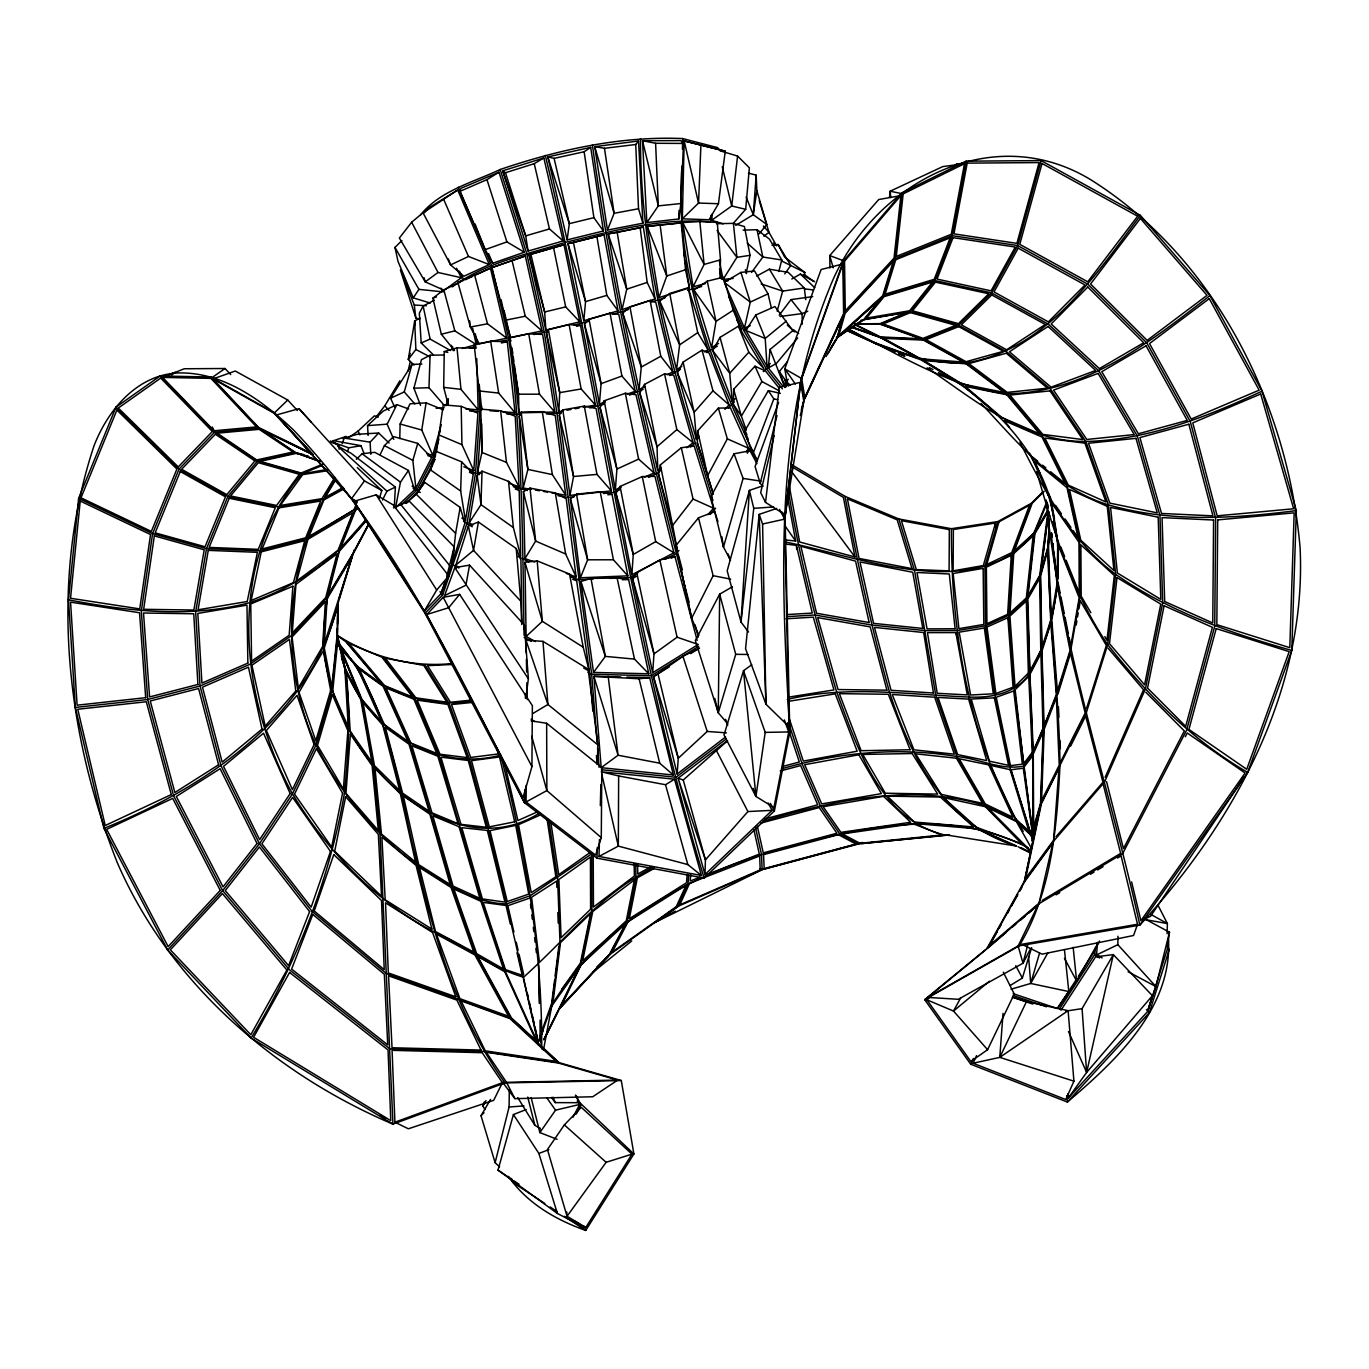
<?xml version="1.0" encoding="UTF-8"?>
<svg xmlns="http://www.w3.org/2000/svg" width="1369" height="1369" viewBox="0 0 1369 1369"><rect width="100%" height="100%" fill="white"/><g stroke="black" fill="none" stroke-linecap="round" stroke-linejoin="round"><path stroke-width="1.5" d="M599.006 856.464L701.424 875.493L674.523 779.201L601.196 771.774L618.651 775.949L618.326 846.11L599.006 856.464L599.451 839.522M791.71 464.69L845.032 496.365L898.834 518.971L951.421 528.708C950.839 632.7 968.824 741.468 1023.173 831.411M531.925 766.589L532.37 705.668L459.642 594.368L443.214 597.312L426.7 614.544L523.095 797.545L531.925 766.589L443.214 597.312M526.278 785.207L526.038 801.977L595.583 855.112L601.282 837.657L601.812 767.615L546.642 723.277L531.121 720.847M1058.1 578.608L1058.408 545.495L1079.183 597.825L1070.815 645.809L1069.172 637.663M499.617 1166.85L495.116 1162.675L509.097 1106.991L509.302 1090.1M727.641 723.688L718.263 712.77L719.666 594.163L732.415 586.771M787.278 699.456C847.223 685.013 908.742 694.631 969.44 697.061C991.669 698.002 1015.73 693.45 1029.231 674.01C1060.564 619.678 1066.434 551.04 1047.234 491.711M1143.919 918.411L1169.485 932.203L1167.158 949.624L1148.112 1010.134L1155.898 986.553L1117.857 944.696L1117.96 936.259M448.433 405.446L443.676 387.376L444.258 351.576L457.006 347.88L476.446 348.034M479.253 384.723L481.666 410.067L481.546 405.891M524.755 789.947L524.567 802.782L597.004 858.175L704.179 878.094L774.409 810.893L789.793 732.09L785.087 517.328L800.916 379.795L843.492 260.949L902.103 192.704L966.12 161.166L1041.09 160.601L1140.394 215.344L1209.939 295.601L1262.03 391.158L1296.323 510.603L1291.788 650.429L1247.741 772.424L1139.847 925.085L1019.203 945.859L924.674 999.661L970.724 1064.226L1067.375 1102.062C1115.461 1061.146 1172.035 1008.679 1168.527 940.041M746.944 434.726L733.39 404.454L733.63 389.275L754.969 366.19L765.511 371.016L779.166 388.146M337.304 632.512L337.39 628.303M337.458 624.11L337.835 603.096M508.464 1176.365C526.671 1203.026 555.831 1219.882 585.727 1230.44L633.898 1153.999L621.286 1080.535L504.973 1082.913L392.954 1124.154L251.092 1038.061L167.685 950.035L222.651 890.654L259.443 843.732L292.436 793.849L315.999 744.958L331.863 690.917L337.458 636.209L338.229 602.754L354.417 549.671M697.369 442.872L713.266 493.918L697.369 442.872L697.642 430.876L718.383 408.099L730.464 407.928L748.535 448.228L746.447 451.838M1167.141 933.726L1167.381 923.579L1157.849 904.943M678.819 218.954L680.872 203.536L683.49 143.437L680.701 140.579L642.506 140.716L646.852 222.599L678.819 218.954L679.024 210.484M682.019 165.974C673.411 269.436 712.941 369.305 757.416 460.651L752.864 454.012L744.411 431.56L768.351 390.644L780.381 393.331M682.429 149.101L682.686 138.56C620.465 135.925 558.809 149.58 500.181 169.499C473.024 182.368 439.894 190.667 420.505 215.001M682.344 218.835L684.175 140.921L725.245 151.172L718.451 203.724L709.039 219.759L682.344 218.835L698.549 203.057L700.911 145.148M597.004 858.175L597.278 847.616M600.324 805.639L600.871 784.471M399.748 438.576L400.142 424.014L410.084 403.769L426.101 402.88L443.351 409.81M719.957 277.856L720.488 259.836L717.253 222.411L699.833 221.556L682.737 222.531L693.039 286.823L705.446 283.605M508.498 481.358L513.375 527.544L520.733 556.327L519.193 490.427L508.498 481.358L482.025 471.158L480.981 504.631L469.208 522.787L472.767 525.097M597.312 764.022L597.894 744.907L588.14 669.201L542.98 641.359L525.987 640.213L526.261 652.945M768.129 802.97L772.099 810.328L704.984 874.534L705.429 859.869L683.234 780.005L678.1 778.242L727.367 740.646M460.651 491.026L461.593 461.832L435.924 451.257L430.482 469.892L419.136 489.794L434.966 459.145L430.482 469.892L460.651 491.026L465.443 520.442L461.883 518.098M444.839 406.063L428.976 387.718L430.088 355.221L444.104 354.999M540.036 1128.364L539.865 1132.591L557.08 1139.299M1049.39 521.486L1048.209 547.651L1051.409 616.837L1057.056 583.588L1051.187 533.961M1049.356 518.372C1045.043 600.751 1059.212 682.737 1060 765.066C1056.868 826.944 1051.957 891.561 1019.203 945.859M562.881 410.94L558.809 411.658L559.733 392.629L548.387 329.672L569.11 324.59L580.49 325.36L595.429 405.07L583.228 407.26M1048.175 544.503L1049.356 520.391M394.323 506.547L395.384 487.09L351.131 453.31L337.407 445.9L386.931 491.163L395.384 487.09M1011.28 555.352L1007.635 614.322L986.946 623.699L986.364 567.177L1011.28 555.352L1012.153 561.547M748.535 632.084L740.988 622.005L749.391 490.41L762.482 485.927M636.773 572.807L632.529 578.454L653.988 653.886L677.09 637.218L698.241 644.457L652.688 672.744L653.988 653.886L636.773 572.807L659.841 560.007L674.883 556.362L697.146 640.367M479.099 384.21L479.886 411.795L475.522 473.161L467.017 523.386L442.649 594.967L425.023 613.295L524.567 802.782C458.204 673.172 395.47 537.469 294.215 430.705C262.78 400.723 223.472 371.718 177.953 372.967C137.054 374.798 107.843 410.067 94.067 445.695C49.062 580.61 65.609 732.021 117.306 862.692C169.26 982.566 274.091 1073.604 392.954 1124.154L380.069 834.234L373.412 765.682L361.519 699.662L339.17 645.706M481.529 473.383L477.576 471.963L481.255 419.889M631.845 574.809L633.265 554.479L620.106 486.457L642.266 476.566L654.947 476.378L673.924 552.802L631.845 574.809L615.999 493.268L620.106 486.457M463.834 466.795L473.777 470.628L477.918 413.164L461.199 406.371L443.231 404.848L436.523 451.838M725.621 736.984L677.142 774.015L678.271 758.255L657.976 673.736L682.943 656.316L699.525 648.136L690.661 653.629M621.167 487.278L615.365 489.794L616.906 469.054L604.225 400.775L625.325 393.245L635.969 394.7L654.108 472.955L644.423 477.165M735.752 225.337L753.275 214.711L756.184 175.146L748.484 173.144M976.559 1055.602L973.085 1063.234L999.781 1057.364L1003.032 1013.351M1059.452 1008.987L1094.806 954.347L1095.251 948.187M1097.51 942.368L1096.552 954.946L1099.427 958.009M687.187 874.312L686.519 882.765L629.312 918.702L637.355 877.82L654.023 868.528M688.727 875.065L688.077 883.227L677.415 906.569L609.975 954.398L559.545 1008.577L545.392 1037.052M690.695 874.688L690.181 881.037L700.055 877.204M605.389 401.887L599.417 404.009L601.077 383.662L589.029 319.285L610.026 313.244L618.788 314.374L635.199 391.294L627.242 394.118M733.476 223.147L745.677 209.303L749.373 167.822L737.6 156.083L720.214 150.847M408.099 370.999L410.272 361.604M782.914 386.229L768.351 367.97L770.045 349.471L793.678 329.946L798.675 333.557M583.776 320.757L585.573 301.608L573.457 242.535L604.071 234.801L618.069 310.831L583.776 320.757L567.964 243.665L604.071 234.801M723.123 223.849L711.658 220.289L712.256 213.923M711.059 215.463L710.443 221.829C661.278 217.603 612.918 230.848 565.568 242.33C527.014 254.377 485.276 262.694 452.129 286.925M167.685 950.035L103.907 828.416L75.329 707.448L68.501 599.827L78.615 498.333L115.954 407.175L160.173 375.979L210.655 377.005L274.159 412.685L313.227 454.816L261.359 429.644L295.293 452.369L320.534 461.49M644.696 386.606L639.066 389.566L641.291 367.046L629.928 306.861L650.087 300.461L655.819 302.463L672.829 371.803L667.216 374.764M1032.209 840.84L1033.321 830.247L1032.825 753.48L1027.161 598.544L1034.382 533.414L1047.319 502.269M1032.243 841.216L1033.338 830.778L1040.337 806.375L1024.594 880.9M540.053 1041.313L540.088 1020.11M889.474 197.358L890.141 191.232L942.728 166.607L962.51 163.955M460.155 507.42L455.62 533.345L452.506 561.974L464.878 523.283L460.155 507.42L424.664 482.299L416.279 494.26L405.943 503.467L409.023 500.951L454.2 546.847L451.873 564.233L446.722 578.18M900.888 195.596L894.025 258.159L845.272 310.797L844.536 261.154L900.888 195.596L878.727 199.532L829.751 255.558L829.99 267.982M902.103 192.704L894.847 258.758L883.33 296.098L864.387 319.388L836.493 337.972M903.181 193.885L896.284 256.448L951.284 234.27L964.495 163.681L903.181 193.885L890.141 191.232L890.74 197.547M447.714 405.019L448.399 398.755M446.397 405.481L447.098 399.149M740.988 622.005L753.771 508.327L749.391 490.41L727.179 570.822L740.988 622.005L740.834 617.727M785.241 514.847L800.625 382.276L779.286 387.359L765.511 502.372L785.241 514.847L803.791 401.237L800.625 382.276M737.6 156.083L731.713 206L711.658 220.289M1049.407 534.218L1047.747 547.686L1040.816 572.687L1048.517 512.999M1049.458 535.193L1047.952 547.771L1040.218 575.664L1027.161 598.544L1008.885 615.314L985.56 625.838L957.273 630.561L925.324 630.63L871.813 625.068L814.846 614.989L787.534 616.615M435.205 457.178L435.924 451.257M553.127 1001.389L560.486 942.591L590.604 913.517L580.388 963.091L561.803 989.205M681.813 366.327L676.56 369.647L679.64 344.8L669.749 293.496L688.162 287.747L708.047 349.711L704.556 351.919M554.582 980.221L551.639 1003.477L541.576 1031.678M555.112 975.994L558.86 946.407M543.407 1050.348L551.929 1004.932L559.955 941.29L557.559 878.111L548.764 820.014M994.938 527.287L995.485 523.044L953.372 529.478L953.115 570.873L983.336 565.534L995.485 523.044M1048.329 512.964L1040.218 575.664L1043.572 729.232L1040.816 803.757L1024.354 881.294L986.861 948.58L924.674 999.661M567.142 239.883L569.299 223.643L554.086 158.376L547.805 156.905L567.142 239.883L603.421 230.985L590.689 147.373L547.805 156.905L569.299 223.643L593.906 217.671L603.421 230.985M525.901 697.591L528.383 678.784L524.327 625.017L469.55 565.14L454.816 567.639L444.549 595.618L465.905 585.213L469.55 565.14M784.334 719.906L788.732 731.953L773.896 807.59L755.945 796.433L765.203 732.381L743.504 670.707L751.718 664.786M759.111 233.877L766.811 224.465L753.275 214.711L756.835 190.685L756.184 175.146M523.677 629.09L524.327 625.017M426.888 453.772L432.758 455.244L421.755 430.02L426.101 402.88M465.443 520.442L473.332 473.828L461.593 461.832M469.208 522.787L477.199 475.488L482.025 471.158M718.554 343.362L711.589 347.606L716.004 321.339L707.225 281.193L723.277 277.222L733.219 310.215L741.194 329.587L736.95 319.935M1076.154 625.051L1076.838 620.996M1077.54 616.957L1078.224 612.901M1078.926 608.846L1080.312 600.751L1106.34 645.466L1086.627 708.149M521.897 622.621L520.922 560.109L516.216 548.541L478.414 522.017L473.537 550.389L455.894 565.021L458.837 568.049M966.12 161.166L952.157 235.656L934.89 280.542L910.009 311.653L880.507 323.991L855.043 324.299M569.932 495.424L573.543 476.498L562.745 409.947L584.289 406.097L596.063 408.492L611.378 490.872L569.932 495.424L559.322 415.149L562.745 409.947M408.458 470.44L400.467 482.162L395.538 507.813L414.533 489.828L408.458 470.44L374.712 452.3L362.083 453.772L356.316 459.299M676.816 547.874L658.54 474.136L660.337 464.93L681.3 447.731L694.186 446.037L713.523 508.207L707.944 514.624M446.842 576.144L454.2 546.847M804.065 276.401L804.886 272.499L784.574 256.978L778.105 244.521L772.03 245.273M746.191 273.184L750.058 255.336L744.411 226.552L733.408 223.369L716.415 223.677M477.576 471.963L481.939 452.454L481.751 423.86M750.212 325.617L744.462 328.098L750.28 302.087L740.937 272.397L754.559 270.976L768.026 293.839L771.312 307.734M1087.089 1070.353L1113.339 954.621L1095.594 956.828L1061.009 1010.236M622.056 309.599L626.745 289.184L617.179 232.371L643.327 227.066L655.084 298.904L622.056 309.599L608.11 233.894L643.327 227.066M774.118 435.633L760.668 492.635L765.511 502.372M800.317 415.543L804.202 399.782L844.279 313.33L894.847 258.758L952.157 235.656L1017.715 245.564L1087.961 284.29L1146.863 343.003L1190.328 421.652L1215.638 518.064L1214.748 626.112L1186.581 730.242L1122.683 853.554L1039.995 903.129L986.861 948.58M801.31 409.981L803.312 401.784M763.081 486.252L760.223 483.36L777.01 415.526M531.309 489.383L523.198 488.014L527.886 469.396L521.178 412.069L542.261 411.658L555.249 415.509L565.773 495.219L551.587 492.806M1169.485 932.203L1155.898 986.553L1128.09 971.733M1027.657 945.209L1023.002 963.228L958.334 999.302L927.84 997.402L985.577 949.966M778.807 271.473L781.802 259.973L769.429 239.079L757.006 229.701L743.093 230.146M420.54 405.412L413.9 388.197L421.412 359.739L430.088 355.221M777.147 311.157L782.674 291.101L769.361 269.197L756.681 276.059M1041.09 160.601L1017.715 245.564L991.567 292.88L958.625 325.257L923.202 339.375L880.78 337.493L851.586 327.054M575.22 1221.388L584.015 1227.189L557.388 1213.482L498.025 1170.119L513.409 1114.554L526.107 1109.557M400.689 505.418L416.809 490.153L433.836 457.195L438.867 439.192M394.683 407.192L390.593 398.208L404.266 391.928L411.983 364.411L421.909 364.051M432.758 455.244L441.28 424.801M827.766 353.818L837.434 337.664L844.279 313.33L843.492 260.949M756.92 463.646L750.058 450.777L734.058 453.772L743.093 478.414L723.482 547.087L730.498 560.212M1043.195 491.557L1031.49 503.227L997.744 521.589L984.893 566.372L985.56 625.838L994.989 695.726L1010.048 767.769L1032.808 839.864M412.086 486.217L415.868 488.134L412.856 460.395L417.733 443.385L393.536 436.591L384.415 445.609L380.171 454.576M1011.041 989.222L1030.703 983.455L1039.55 953.149M718.263 712.77L735.718 654.331L719.666 594.163L695.332 640.572L718.263 712.77L714.823 698.447M338.964 599.16L352.757 553.915M1010.459 985.355L1022.352 978.048L1031.644 947.605M347.521 451.702L348.719 447.817L360.971 445.678L364 453.464M379.401 498.35L381.814 490.496L357.292 467.599M1057.895 694.22L1070.472 653.441L1085.189 713.061L1060.889 761.301M410.221 353.407L408.304 359.482L414.037 365.095M1068.265 1098.126L1086.627 1072.423L1082.075 1008.628L1113.339 954.621L1152.407 995.708L1147.325 1011.845L1068.265 1098.126L1067.854 1093.917M1066.742 1095.679L1067.375 1102.062L1149.361 1012.649L1169.194 949.812L1167.346 945.979M455.894 565.021L468.369 525.953L478.414 522.017M338.229 602.754C311.602 716.329 205.863 787.278 103.907 828.416M444.857 582.133L441.554 592.11L445.233 582.15M549.79 1012.016L551.775 1005.958L579.515 966.822L576.212 969.235M549.927 1011.006L551.929 1004.932C597.928 928.678 678.494 881.123 761.523 854.598C846.196 830.23 941.684 804.442 1025.227 846.316M484.968 1109.506L482.898 1106.015L484.25 1102.079M459.881 191.386L460.942 188.323L499.018 172.169L524.31 252.238L492.652 263.242L485.174 249.62L459.881 191.386L486.953 179.63L499.018 172.169M1137.519 924.263L1133.583 935.489L1042.031 954.159L1021.804 944.268L1137.519 924.263L1121.108 855.865L1117.498 858.038M541.594 1034.759L542.963 1030.908M551.929 1004.932L540.498 1037.12L540.926 1043.178M842.825 263.995L843.595 313.655L804.767 397.489L801.721 378.563L842.825 263.995L821.126 269.522L784.779 368.86L787.141 382.362L790.341 385.117M658.968 297.655L666.771 276.008L660.115 224.927L647.297 226.398L658.968 297.655L689.411 287.815L685.065 260.555M778.619 402.366L755.072 466.521L760.223 483.36M1031.49 503.227L1012.803 553.076L1008.885 615.314L1014.275 688.71L1032.825 834.936M342.13 443.693L344.252 438.063L357.172 434.298L378.665 433.015L389.07 442.991M768.351 390.644L773.81 398.909L752.864 454.012L752.471 450.315M607.46 230.078L614.116 213.307L604.482 148.297L594.745 146.654L607.46 230.078L642.917 223.198L638.536 140.99L594.745 146.654L614.116 213.307L638.519 208.755L635.729 144.515L638.536 140.99M580.388 577.786L587.643 559.801L576.52 494.123L600.221 491.762L612.029 494.329L627.858 575.87L580.388 577.786L570.411 498.949L576.52 494.123M440.27 431.201L438.764 434.88L461.935 444.651L473.777 470.628M357.001 502.32L353.904 509.901L308.966 536.443L323.905 499.942L344.047 488.887M356.385 506.513L354.811 510.363C335.662 553.538 322.862 599.708 323.666 647.229C327.944 690.866 345.758 731.816 373.412 765.682C412.89 813.34 480.707 850.269 539.574 813.032M1046.601 502.406L1033.817 533.14L1014.343 550.868L1032.175 503.279L1044.171 491.317M448.741 575.921L441.023 593.667L424.304 611.07L354.041 501.311L376.167 494.825L393.074 504.853L448.741 575.921L436.694 590.039L424.304 611.07M1105.142 777.284L1143.526 689.754L1108.051 648.102M523.198 488.014L519.262 416.416L521.178 412.069M1012.444 997.094L1026.459 1001.646L1068.111 1010.664L1073.929 1081.168L1065.749 1099.547L973.085 1063.234M558.809 411.658L546.573 333.625L548.387 329.672M970.724 1064.226L973.376 1058.391M804.904 398.105L843.15 315.794L836.887 338.348L825.969 356.59M930.167 997.077L926.864 999.781L970.826 1061.471L987.597 1049.698L1014.258 993.997L1003.306 972.195M1073.929 1081.168L999.781 1057.364L1026.459 1001.646M579.515 966.822L543.818 1039.738M927.84 997.402L1018.125 945.979L1037.993 905.149L1028.478 913.294M502.389 1082.708L493.713 1100.317L408.373 1128.792L394.905 1122.204L392.082 1050.331L482.213 1052.71L502.389 1082.708L394.905 1122.204M693.039 286.823L704.094 264.439L699.833 221.556M382.516 500.01L386.931 491.163M543.835 1039.533L558.073 1010.887M393.742 439.363L387.153 424.185L396.89 404.625L408.647 408.972M1070.644 746.071L1084.71 717.904M717.955 521.709L714.755 511.612L698.481 517.807L713.146 575.682L691.653 618.24L698.823 635.438M1099.495 941.033L1093.335 953.149L1078.31 976.439M573.081 1117.155L579.635 1104.441L577.205 1100.95M576.246 1114.109L580.935 1104.988L576.195 1095.782M415.868 488.134L431.56 457.742L417.733 443.385M1185.297 736.762L1187.248 732.997L1245.123 773.006L1140.907 920.721L1131.633 881.978M1030.532 948.803L1023.002 963.228L1018.125 945.979M699.319 436.471L696.479 439.483L677.433 372.95L683.097 362.118L702.023 350.139L709.176 352.997L729.095 404.865L724.851 409.382M609.975 954.398L627.224 921.491L635.986 877.118L635.712 864.301M1243.138 776.788L1238.175 786.234L1150.559 916.289L1142.841 919.831M354.862 550.287L368.483 524.532M368.894 524.224L353.27 553.641L326.661 598.236L290.793 636.157L249.928 664.29L200.045 686.006L147.715 699.508L75.329 707.448M367.799 525.593L353.168 553.093L328.081 595.053L339.272 551.382L365.523 521.623M718.383 408.099L727.35 438.867L707.67 475.642L697.642 430.876M434.401 300.17L423.141 306.057L419.325 313.176L421.19 342.952L433.237 354.708M721.839 536.716L723.482 547.087L710.939 496.536L734.058 453.772M960.679 997.915L953.509 1011.058L987.597 1049.698M661.005 468.095L657.787 470.645L639.802 392.954L644.542 384.381L664.53 373.84L673.77 375.209L693.09 442.666L686.673 447.749M1017.715 894.231L988.983 945.893L1039.037 903.146L1052.898 842.893L1024.885 881.328L1019.751 890.552M991.036 942.865L997.197 931.793M999.233 928.114L1001.287 924.417M1007.447 913.363L1009.501 909.666M1011.554 905.97L1017.697 894.915M1019.751 891.219L1021.804 887.54M251.092 1038.061C296.577 963.074 329.553 879.788 344.44 793.216C349.557 741.04 352.723 687.067 337.458 636.209M735.187 398.653L732.312 401.665L712.684 350.584L720.043 337.373L738.421 326.181L763.919 368.655L748.809 352.227L738.421 326.181M1064.5 950.189L1068.813 991.55L1030.703 983.455L1047.935 952.721M1098.058 943.053L1076.599 980.906L1058.648 1006.882L1067.906 992.559M482.898 1106.015L486.012 1100.573M747.337 453.225L750.52 447.731M495.116 1162.675L481.015 1115.701L490.547 1099.427M788.544 386.075L786.028 382.909L788.15 379.299M1035.649 530.881L1047.713 510.346M1047.833 510.534C997.813 613.74 868.254 558.62 785.447 542.004M390.593 398.208L411.983 364.411M754.969 366.19L761.883 381.523L741.382 416.108L746.276 430.157M830.418 348.393L835.774 339.478M376.355 416.706L384.792 405.789L399.868 380.787M334.738 477.541L321.972 498.624L280.234 505.469L302.703 474.632L327.602 470.714M334.857 479.869C285.488 558.158 277.359 660.491 315.999 744.958C339.854 792.48 374.353 833.978 417.545 865.122C444.891 882.423 472.921 903.164 506.598 903.916L530.368 895.668L591.665 853.862L591.87 910.505L580.884 964.152L559.545 1008.577L608.093 956.383L605.064 959.241M335.645 480.006L325.069 497.46L343.345 487.415M534.783 562.111L524.943 558.586L535.638 541.097L530.025 488.1L555.318 492.96L566.218 498.795L576.109 576.965L566.27 573.423M733.185 278.403L723.054 279.447L736.916 257.321L733.408 223.369M615.365 489.794L600.05 407.414L604.225 400.775M631.965 1154.153L585.812 1227.463L567.04 1216.271L547.446 1149.515L564.353 1124.89L581.312 1107.333L631.965 1154.153L606.125 1162.298L567.04 1216.271L566.766 1212.027M770.285 363.555L767.034 366.139L745.883 330.477L755.739 315.024L774.94 306.553L793.558 331.555M1070.216 988.966L1076 980.016M430.311 303.045L413.267 297.877L418.931 289.355L443.043 291.871L441.006 288.157M646.852 222.599L658.318 205.88L655.597 143.283L642.506 140.716L658.318 205.88L680.872 203.536M1068.813 991.55L1057.142 1008.474L1013.146 993.654M579.635 1104.441L555.54 1110.173L539.865 1132.591L531.138 1097.596M424.664 482.299L416.279 494.26L455.62 533.345M784.779 273.903L790.786 265.415L778.105 244.521M351.662 498.521L364.462 480.913L299.007 408.681L276.35 414.978L351.662 498.521L357.087 501.653M1024.354 881.294L1054.387 840.258L1104.578 781.973L1145.425 688.898L1162.709 602.89L1159.954 515.463L1137.348 436.129L1098.948 370.982L1048.363 324.196L991.567 292.88L934.89 280.542L883.33 296.098L837.434 337.664M751.564 272.431L762.858 257.047L757.006 229.701M593.513 672.436L605.338 656.384L590.98 578.403L580.884 581.466L593.513 672.436L648.786 673.788L628.593 579.498L617.111 578.043L590.98 578.403M424.39 212.743L426.837 209.508L411.658 222.24L399.372 238.018L425.211 281.877L444.258 290.314L461.336 277.736L456.544 268.256M779.201 315.229L790.991 299.606L812.707 296.611M415.303 324.983L414.67 320.928L415.868 349.489L408.304 359.482L414.67 320.928L420.078 318.087M1140.394 215.344C1094.995 275.751 1046.601 349.814 965.949 362.939C923.305 364.599 883.809 348 845.991 330.1M681.3 447.731L693.056 499.035L672.624 525.422L676.936 547.874M785.087 386.811L779.337 371.547L787.38 361.673M675.875 545.649L691.653 618.24L675.875 545.649L698.481 517.807M459.642 594.368L448.673 607.716L426.7 614.544M797.682 337.938L776.377 363.469L768.351 367.97M1152.407 995.708L1086.627 1072.423L1068.487 1031.507M1055.995 836.699L1102.952 782.264L1085.651 716.038M678.938 550.441L676.218 553.572L665.197 559.322M710.186 514.504L715.611 508.258M702.023 350.139L712.975 390.815L694.117 412.291L696.479 439.483M772.099 810.328L747.919 811.56L705.429 859.869L678.1 778.242L704.984 874.534M365.78 519.741L340.573 548.233L355.307 510.723L358.438 507.865M366.293 519.809C336.569 558.638 295.447 587.643 248.987 602.856C189.504 618.24 127.984 611.327 68.501 599.827M321.424 465.802L301.83 473.811C226.056 563.292 239.335 696.513 292.436 793.849C327.225 851.056 374.541 900.768 434.247 932.032C464.724 945.688 491.3 967.832 523.557 977.226C565.927 939.305 602.12 892.674 654.314 866.902M599.417 404.009L584.477 324.282L589.029 319.285M748.809 352.227L729.711 373.241L732.312 401.665M370.794 454.32L370.092 442.17L378.665 433.015M728.462 407.962L734.246 401.887M763.32 371.615L769.481 366.002M481.015 1115.701L484.027 1112.689M413.267 297.877L398.054 261.462L394.957 247.413L401.887 240.568M287.73 400.022L235.28 371.016L213.034 378.922L274.057 413.216L287.73 400.022L297.467 410.529M405.908 503.107L417.648 492.019M596.918 966.89L610.608 954.056M348.308 437.926L358.13 431.03L374.439 415.817L378.203 417.083M526.107 636.482L542.364 621.338L537.178 560.879L524.96 562.3L526.107 636.482L535.399 641.565M368.124 435.496L367.559 425.622L383.269 411.042L396.89 404.625M726.374 732.843L707.225 731.457L678.271 758.255L653.475 676.645L657.976 673.736M357.908 507.557L306.964 538.633L259.768 550.766L206.497 548.678L152.592 533.636L78.615 498.333M683.234 780.005L727.572 740.715M838.153 336.962L881.345 297.946L863.907 319.439L836.425 337.749M639.066 389.566L622.758 313.107L629.928 306.861M423.055 212.845L429.096 207.643L457.725 189.966L489.298 264.576L463.851 276.247L450.589 264.919L423.055 212.845L457.725 189.966M664.53 373.84L676.885 429.609L657.034 446.688L657.787 470.645M987.22 948.614L1006.266 932.306M1012.615 926.881L1015.781 924.161M1020.538 920.088L1025.295 916.015M989.359 981.231L953.509 1011.058L926.864 999.781M786.319 321.099L765.203 338.468L767.034 366.139M592.794 972.418L631.742 940.931M661.295 469.978L656.418 473.828L648.666 477.182M690.489 446.876L695.349 443.026C665.214 344.184 640.196 242.707 640.487 138.714M454.508 350.584L441.331 334.224L432.878 298.202L443.796 289.783L460.532 282.1M726.203 738.969L676.012 777.267L601.367 769.703M676.56 369.647L659.704 301.112L669.749 293.496M1209.939 295.601C1150.679 341.565 1085.685 393.04 1006.951 393.707C949.436 387.085 899.792 354.759 848.951 329.364M171.792 374.901L175.215 372.351L162.535 377.365L214.094 430.756L256.551 426.906L210.929 378.374L162.569 377.416L184.285 368.757L225.012 368.501L230.728 374.576M763.885 236.17L769.002 232.354L759.265 200.73M649.693 677.655L639.083 678.767L593.889 676.337L601.196 767.684L618.086 755.226L659.721 763.2L673.394 775.025L649.693 677.655L626.951 677.125M461.336 277.736L438.012 272.482L425.211 281.877L424.082 277.753M589.765 852.682L558.74 874.723L550.68 821.212M210.929 378.374L225.012 368.501M664.17 915.827L677.415 906.569L762.139 869.674L858.791 843.92L945.329 835.158C879.565 819.843 857.353 747.234 836.562 691.619C816.848 625.342 799.513 558.295 788.202 490.034M656.675 921.44L663.435 916.7M666.823 914.321L678.665 906.038M658.421 919.934L675.328 908.143M342.763 438.645L345.998 436.437L333.129 440.852M999.781 1057.364L1068.111 1010.664M554.086 158.376L584.135 151.771L590.689 147.373M688.162 287.747L697.728 332.667L679.64 344.8L659.704 301.112M514.898 1098.657L506.513 1082.331L486.32 1052.282L558.312 1063.029L617.641 1080.09L592.743 1096.757L514.898 1098.657L502.663 1082.314M711.589 347.606L693.912 290.074L707.225 281.193M837.28 336.706L860.228 321.458M733.219 310.215L716.004 321.339L693.912 290.074M680.444 369.236L669.509 375.534M706.849 352.569L717.356 346.1M698.738 646.305L651.319 675.721L591.665 674.284L588.02 672.282M669.407 666.789L653.475 676.645L677.142 774.015M618.651 775.949L665.522 784.728L674.523 779.201M1042.237 900.374L1120.629 853.383L1103.397 785.07M1056.132 894.83L1059.726 892.674M1090.426 874.261L1094.036 872.104M1097.647 869.931L1103.055 866.697M740.937 272.397L724.218 282.373L750.28 302.087L768.026 293.839M532.695 713.591L547.925 704.487L542.98 641.359M528.075 251.057L525.696 235.862L502.731 170.817L505.469 172.734L534.235 163.664L543.835 157.965L563.172 240.944L528.075 251.057L502.731 170.817L543.835 157.965M673.924 552.802L655.7 541.628L633.265 554.479L615.999 493.268M791.778 279.002L800.403 274.074L814.572 281.586M650.583 866.919L637.783 874.038L637.56 863.805M650.087 300.461L660.765 356.265L641.291 367.046L622.758 313.107M675.225 911.138L654.245 922.774L762.139 869.674L761.523 854.598L755.517 827.646M343.619 488.083L323.033 499.394L277.77 506.821L227.853 496.519L178.997 469.139L115.954 407.175M526.038 801.977L546.864 790.58L546.642 723.277M524.943 558.586L523.369 491.642L530.025 488.1M643.173 389.344L629.586 395.128M637.646 573.714L630.305 577.564L609.599 578.403M636.209 576.52L632.529 578.454L652.688 672.744M671.204 558.278L674.883 556.362M393.485 507.933L409.023 500.951M457.862 282.39L490.444 268.204L506.787 338.229L479.27 343.824L470.371 327.054L457.862 282.39L463.338 280.474M1117.857 944.696L1096.552 954.946L1102.131 957.906M489.298 264.576L468.472 256.465L450.589 264.919L448.365 258.981M465.169 279.824L472.391 276.504M476.001 274.844L490.444 268.204M654.108 472.955L638.621 459.111L616.906 469.054L600.05 407.414M540.55 814.863L518.509 824.703L531.24 892.622L555.848 876.742L547.001 818.628M1007.875 617.676L986.998 627.019L995.896 693.518L1013.06 687.238L1007.875 617.676L1009.62 623.734M537.315 811.903L517.91 820.544L504.408 762.567M421.19 342.952L430.106 339.084L450.504 350.532M619.575 489.828L613.757 492.361L603.387 493.507M728.582 296.354L743.538 330.22L747.303 328.611M1262.03 391.158C1206.38 417.117 1148.043 439.997 1085.839 441.468C1023.002 441.93 976.508 400.98 927.138 367.85M807.744 311.225L802.063 313.604L780.022 316.513M322.759 464.159L301.094 473.007L260.093 461.353L295.978 453.43L308.213 456.082M862.641 842.414L763.919 869.11L759.675 868.87M705.993 874.894L759.316 854.119L753.84 829.528M513.409 1114.554L538.89 1153.451L548.815 1149.652M491.539 267.759L525.302 255.969L542.021 330.939L510.38 337.476L491.539 267.759L525.302 255.969M635.199 391.294L621.902 376.047L601.077 383.662L584.477 324.282M524.31 252.238L506.906 241.885L485.174 249.62L475.009 223.917M603.729 404.3L589.628 407.894M432.878 298.202L436.523 296.919M529.735 898.081L507.831 905.696L513.905 932.032M776.702 508.412L759.179 514.385L745.557 648.735L765.938 704.214L788.972 726.682L784.659 519.125L779.509 509.371M685.51 269.71L666.771 276.008L647.297 226.398L681.197 222.873L685.51 269.71L689.411 287.815M640.213 228.127L647.161 282.425L626.745 289.184L608.11 233.894L617.179 232.371M628.2 309.582L612.354 314.425M651.541 302.019L665.437 297.535M687.58 290.399L701.715 286.497M545.889 330.083L544.64 311.978L529.084 254.788L563.994 244.726L579.806 321.818L545.889 330.083L529.084 254.788L563.994 244.726M563.172 240.944L549.465 228.948L525.696 235.862L505.469 172.734M618.069 310.831L606.809 295.396L585.573 301.608L567.964 243.665L573.457 242.535M588.191 321.407L574.193 325.103M720.488 259.836L704.094 264.439L682.737 222.531M469.824 348.291L475.95 346.597M462.397 348.41L476.224 344.594L472.664 328.252M783.119 766.332L799.325 762.003L789.537 732.449M781.682 768.796C838.461 752.334 898.355 746.841 956.88 756.509C979.092 758.614 1000.79 770.61 1023.259 766.144L1032.825 753.48L1056.954 694.562L1070.832 649.984L1079.97 597.072L1079.662 541.354L1067.444 486.525L1042.254 435.855L1006.951 393.707L965.949 362.939L923.202 339.375L880.507 323.991M780.279 771.004L800.677 765.562L817.738 804.818L764.347 819.056M762.824 821.297C834.542 800.403 911.788 782.657 985.286 805.639C1002.279 814.315 1024.234 820.596 1032.825 839.334M760.89 823.094L819.192 807.556L836.921 833.225L763.269 852.853L757.314 826.209M441.331 334.224L454.833 330.87L476.224 344.594M576.503 326.318L580.49 325.36M548.302 331.401L533.91 334.532M579.806 321.818L565.688 306.913L544.64 311.978L530.898 254.446M765.613 699.987L765.938 704.214L762.601 524.019L784.659 519.125M515.035 412.719L507.3 341.72L490.667 341.24L474.204 344.766L479.167 390.935L498.658 393.074L515.035 412.719L502.509 411.727M518.919 412.856L518.56 394.186L509.542 337.921L528.725 333.831L542.654 334.464L554.787 412.052L518.919 412.856L511.732 347.401M860.879 320.26L907.373 312.252L880.25 323.614L855.112 323.957M501.413 342.952L507.3 341.72M500.678 341.394L508.926 339.717L491.608 265.74L458.393 187.245M542.021 330.939L525.268 316.239L505.606 320.158L501.088 299.674M506.787 338.229L487.484 323.786L470.371 327.054L469.687 320.894M566.937 410.204L571.01 409.468M575.083 408.732L579.155 407.996M561.136 413.044L546.556 414.02M864.387 319.388L910.009 311.653L958.625 325.257L1006.489 351.662L1050.571 389.138L1085.839 441.468L1108.462 504.87L1115.684 574.364L1107.692 644.611L1086.353 712.582L1040.816 803.757L1033.321 830.247L1033.441 833.892M595.429 405.07L581.158 388.967L559.733 392.629L546.573 333.625M788.766 697.112L833.943 689.925L813.306 617.162L786.011 618.788M787.911 701.407L835.261 693.861L857.165 751.205L803.329 761.078L789.006 717.801M327.174 469.464L301.83 473.811L257.355 461.199L214.539 432.262L160.173 375.979M951.421 528.708L997.744 521.589M1065.921 1011.092L1082.075 1008.628M750.058 255.336L736.916 257.321L717.116 230.471M805.742 299.674L804.305 287.969L782.674 291.101L761.164 283.913M500.78 755.072C431.834 773.776 360.304 724.081 341.6 657.719M604.482 148.297L635.729 144.515M574.347 496.707L568.135 497.392L557.936 495.681M607.853 494.791L612.029 494.329M471.638 700.089L450.435 702.246L427.539 665.659L452.112 664.478M472.065 701.014C422.337 709.707 369.733 687.341 339.854 646.955M472.562 702.4L451.462 704.573L470.662 757.468L498.538 753.908L496.759 747.833M861.409 843.561L949.556 834.987M724.047 281.09L728.257 280.662M660.115 224.927L681.197 222.873M965.367 163.305L956.229 164.177L962.647 164.263M1296.323 510.603C1233.828 518.68 1169.759 522.513 1108.462 504.87C1054.335 488.408 1018.331 443.077 981.094 403.479M611.378 490.872L596.97 474.393L573.543 476.498L559.322 415.149M367.559 425.622L387.153 424.185M509.097 1106.991L523.985 1105.912M436.095 408.27L444.138 407.722M753.771 508.327L773.588 506.958M787.038 614.561L812.262 613.072L796.382 545.324L785.909 544.143M337.749 635.558C370.931 657.103 412.155 667.593 451.633 663.571M622.382 579.754L628.593 579.498M593.034 579.07L578.539 579.652L570.599 576.811M413.9 388.197L428.976 387.718M521.349 414.619L506.787 413.9M506.513 1082.331L617.641 1080.09M765.203 732.381L788.732 731.953M955.853 632.598L927.446 632.632L937.2 693.279L967.301 694.904L955.853 632.598L957.085 636.534M627.858 575.87L613.415 559.784L587.643 559.801L570.411 498.949M554.787 412.052L539.489 394.204L518.56 394.186L514.504 365.574M551.45 1097.442L555.232 1102.627L579.327 1102.695L575.425 1095.114M655.597 143.283L683.49 143.437M735.718 654.331L747.85 654.468M620.756 676.971L593.889 676.337L618.086 755.226L608.144 676.286M718.451 203.724L698.549 203.057L684.175 140.921L725.245 151.172M419.65 319.422L415.851 317.967L400.381 269.984L414.294 305.03L426.255 305.749M489.999 410.734L498.35 411.402M469.687 410.974L479.886 411.795M519.073 486.851L515.223 416.21L500.643 410.768L480.776 409.143L481.939 452.454L506.479 462.38L519.073 486.851L509.182 483.291M465.648 408.818L478.157 409.844L476.754 358.695M916.648 823.727L976.593 828.775L1013.334 845.152M648.786 673.788L634.48 659.105L605.338 656.384L580.884 581.466M601.196 767.684L673.394 775.025M785.087 539.882L795.663 541.063L787.654 497.7M443.676 387.376L460.959 389.326L478.157 409.844M804.972 288.927L813.391 289.937M874.671 323.649L880.797 324.436L920.464 338.708L880.695 336.945L855.197 324.453M621.286 1080.535L559.151 1062.669L483.822 1051.46L390.011 1048.996L289.235 969.594L222.651 890.654L173.606 795.765L147.715 699.508L141.332 611.019L152.592 533.636L178.997 469.139L214.539 432.262L258.792 428.24L313.227 454.816M945.774 834.885L1016.534 846.042C945.585 825.182 910.83 757.81 889.559 692.269C871.334 627.789 857.251 562.248 845.032 496.365M781.802 259.973L762.858 257.047L747.217 243.066M743.093 478.414L760.822 481.135M344.252 438.063L370.092 442.17M769.361 269.197L788.15 272.311L804.305 287.969M527.356 490.53L513.289 486.662M535.365 490.068L539.42 490.752M543.476 491.437L547.532 492.121M1144.741 919.489L1167.381 923.579L1151.072 914.56M333.112 440.596L360.971 445.678M713.146 575.682L730.652 579.121M773.81 398.909L777.712 399.714M565.773 495.219L552.374 474.632L527.886 469.396L519.262 416.416M303.456 454.525L295.533 452.797L258.792 428.24L210.655 377.005M745.677 209.303L731.713 206L722.267 166.778M444.258 351.576L447.766 352.432M427.761 455.655L433.836 457.195M682.686 138.56L717.613 147.63L720.231 150.624M701.424 875.493L687.82 864.575L618.326 846.11L601.676 773.827M792.275 467.017L843.39 497.392L854.975 557.012L799.65 542.004L789.228 485.636M400.142 424.014L421.755 430.02M1291.788 650.429C1229.961 633.111 1168.784 611.293 1115.684 574.364C1070.917 540.943 1044.513 490.975 1019.888 442.17M1013.282 995.588L1046.566 1006.797M1012.53 997.214L1032.774 1004.042M332.667 442.255L348.719 447.817M515.189 489.007L519.193 490.427M850.851 327.071L881.054 337.869L918.086 358.284L871.163 341.377M479.492 474.581L469.567 470.885M528.845 561.855L517.653 556.327M572.704 579.327L576.674 580.747L589.235 671.084L583.673 668.021M850.2 326.233L878.265 336.295M300.205 454.114L320.175 461.285M318.891 461.216L295.533 452.797L257.355 461.199L227.853 496.519L206.497 548.678L195.664 611.806L200.045 686.006L221.008 765.75L259.443 843.732L311.927 911.224L386.383 973.599L511.048 1018.245L537.692 1042.784L505.229 971.117L481.7 900.46L438.884 755.38L414.893 698.549L382.755 656.898M331.281 442.255L338.93 445.062L339.118 449.323M844.536 261.154L829.751 255.558L833.208 267.828M469.499 472.356L473.332 473.828M537.178 560.879L569.555 574.056L576.674 580.747M745.883 330.477L765.203 338.468L755.739 315.024M895.189 351.97L874.363 343.02L921.097 359.91L959.532 383.269M898.971 353.596L904.652 356.026M871.403 341.754L889.046 349.335M898.851 353.544L904.738 356.077M576.109 576.965L565.671 554L535.638 541.097L523.369 491.642M889.131 349.146L847.531 330.631M727.35 438.867L748.535 448.228M979.4 829.511L1016.192 845.837M693.056 499.035L713.523 508.207M330.357 440.955L338.93 445.062M1015.73 821.212L987.597 807.693L1030.241 850.474M781.545 260.949L804.886 272.499M1021.017 847.736L1028.461 851.364M1020.264 847.856L1029.574 852.391L1018.091 846.761M854.684 324.71C933.521 363.384 1022.592 409.365 1050.399 499.394M311.105 453.122L258.621 427.487L213.034 378.922M413.062 488.254L420.266 492.446M929.26 367.594L933.042 369.544M942.505 374.456L962.253 384.706M938.449 372.573L962.732 385.219L999.096 416.227L989.599 408.167M384.415 445.609L412.856 460.395M786.028 382.909L788.304 384.09M415.868 349.489L429.78 356.796M858.791 843.92L839.676 833.772L820.442 805.93L801.96 763.389L789.194 724.8M761.883 381.523L779.372 390.918M524.105 637.304L531.412 641.308M848.797 329.399L868.819 340.436M364.462 480.913L381.814 490.496M801.721 378.563L784.779 368.86L795.355 384.022M517.773 1097.664L534.885 1125.352L540.276 1128.45M898.834 518.971L914.578 570.685L935.763 695.23L956.88 756.509L985.286 805.639L1024.662 845.854L1028.324 847.976M274.159 412.685L352.227 499.377L355.769 501.43M589.235 671.084L583.211 647.212L542.364 621.338L524.96 562.3M380.206 1115.153L385.545 1118.576M472.254 526.791L463.561 521.093M544.794 1203.454L512.759 1182.337L511.356 1178.435M550.133 1206.962L557.251 1211.668M564.37 1216.356L585.727 1230.44L584.58 1226.384M513.734 1180.711L519.005 1184.202M498.025 1170.119L511.989 1179.548M1247.741 772.424C1192.108 740.407 1147.239 694.579 1107.692 644.611C1072.286 592.383 1053.754 531.668 1036.692 471.569M513.375 527.544L480.981 504.631L477.199 475.488M337.082 635.473L345.758 641.633L381.694 684.072L357.839 666.771L339.974 646.664M531.104 719.119L534.577 721.583M362.083 453.772L400.467 482.162M803.979 274.245L813.956 281.62M676.885 429.609L693.09 442.666M597.894 744.907L547.925 704.487L525.987 640.213M1032.928 457.314L1037.753 461.25M1042.596 465.186L1045.813 467.822M1050.639 471.775L1065.15 483.599L1042.014 437.036L1004.367 420.694L1009.569 427.35M993.757 411.521L1001.749 418.315M601.282 837.657L546.864 790.58L531.737 736.317M712.975 390.815L729.095 404.865M564.353 1124.89L606.125 1162.298M787.243 325.069L794.91 331.965M1024.662 845.854L1030.891 851.535M1026.955 847.548L1029.95 850.269M1031.011 835.278L1016.791 822.273L1031.285 847.993M537.795 1043.075L512.793 1020.196L558.86 1062.84M773.502 242.963L776.599 245.821L769.002 232.354L763.372 226.005M559.151 1062.669L511.048 1018.245L475.967 954.45L452.146 886.975L409.93 743.692L383.868 686.04L346.22 641.565M633.898 1153.999L578.539 1101.532M800.403 274.074L814.726 287.712M450.709 562.026L456.664 567.964M1145.819 692.235L1184.339 730.943L1123.453 848.626L1106.546 781.648M1094.806 954.347L1097.664 957.427M1146.486 1009.586L1149.361 1012.649M384.792 405.789L389.121 410.443M521.726 624.555L520.802 601.231L473.537 550.389L468.369 525.953M274.057 413.216L313.347 454.936M299.007 408.681L311.43 422.319M404.266 391.928L414.841 403.975M439.979 591.648L442.649 594.967M400.706 504.408L450.144 566.167M782.401 388.882L766.229 368.586L743.538 330.22M338.896 643.516C391.072 705.035 398.105 789.776 417.545 865.122C435.068 941.427 458.837 1018.673 504.973 1082.913M790.991 299.606L802.063 313.604L802.285 324.128M660.765 356.265L672.829 371.803M712.684 350.584L729.711 373.241L720.043 337.373M791.333 471.244L854.975 557.012M546.916 1097.989L555.54 1110.173M779.337 371.547L787.329 383.063M784.677 525.422L795.663 541.063M1055.499 505.315L1061.437 513.82M1064.996 518.919L1070.934 527.407M1073.313 530.813L1078.07 537.606L1066.981 487.672L1034.742 461.25L1039.79 473.024M733.39 404.454L741.382 416.108L733.63 389.275M528.383 678.784L454.816 567.639M1029.402 453.053L1032.825 458.239M1030.908 455.552L1048.808 495.869L1047.199 491.984M352.227 499.377L425.023 613.295M376.167 494.825L436.694 590.039M425.023 664.855L449.1 703.341L469.396 759.145L488.254 828.964L506.598 903.916L538.359 1042.904M697.728 332.667L708.047 349.711M1090.853 612.713L1081.185 596.165L1080.877 544.862L1114.332 575.528L1106.956 640.298L1104.817 636.619M394.957 247.413L418.931 289.355M710.939 496.536L713.027 500.25M782.264 512.16L785.087 517.328M1064.449 958.368L1076.599 980.906L1073.159 947.28M770.353 803.381L774.409 810.893M1015.764 965.675L1022.352 978.048M411.658 222.24L438.012 272.482M755.945 796.433L724.013 734.999L743.504 670.707L755.945 796.433L753.138 788.373M716.124 749.955L747.919 811.56M744.411 431.56L748.244 439.09M459.368 271.182L463.201 278.746M647.161 282.425L655.084 298.904M212.281 427.008L214.094 430.756M509.542 337.921L511.031 341.069M1033.167 838.684L1030.018 831.839L1011.109 769.737L1023.293 768.231L1032.876 836.613M358.13 431.03L359.91 434.897M770.045 349.471L784.865 387.547M725.057 284.273L744.462 328.098M443.83 199.72L468.472 256.465M1048.209 492.635L1050.742 498.521M677.433 372.95L694.117 412.291L683.097 362.118M488.579 253.641L492.652 263.242M552.973 1097.185L555.232 1102.627M339.084 645.638L360.064 696.496L345.809 669.698L341.771 657.685M746.122 197.068L753.275 214.711M1060.787 546.95L1064.62 556.516M1066.16 560.332L1078.43 590.946M787.517 722.712L788.972 726.682M786.884 724.115L789.793 732.09C781.613 583.998 772.458 428.24 829.546 288.02C869.383 186.064 989.736 117.956 1091.127 179.955C1215.056 258.022 1287.681 404.026 1300.071 547.446C1307.121 689.856 1233.794 823.043 1139.847 925.085C1108.719 783.359 1060.188 645.09 1046.173 499.976M725.57 719.324L727.743 725.245M762.601 524.019L759.179 514.385L765.938 704.214M341.326 656.025L343.978 663.965M682.943 656.316L707.225 731.457M639.802 392.954L657.034 446.688L644.542 384.381M486.953 179.63L506.906 241.885M728.171 554.017L730.088 560.075M500.181 169.499L526.723 253.539L544.314 332.376L557.063 413.763L591.665 674.284L597.089 741.998M745.352 269.71L746.567 273.629M695.349 443.026L712.445 498.059M538.89 1153.451L557.388 1213.482M588.14 669.201L589.953 675.157L592.845 711.127M638.519 208.755L642.917 223.198M756.835 190.685L766.811 224.465M704.179 878.094C631.195 641.804 603.216 395.23 545.307 155.399M665.522 784.728L687.82 864.575M658.54 474.136L672.624 525.422L660.337 464.93M443.796 289.783L454.833 330.87M689.155 602.446C649.265 451.719 613.603 299.537 592.418 144.926M695.093 624.863L698.327 637.081M678.613 555.694L682.378 569.949M474.461 274.399L487.484 323.786M527.749 1097.048L534.885 1125.352M337.39 636.551L344.629 665.95M639.083 678.767L659.721 763.2M1057.963 541.936L1053.12 521.726L1057.09 538.051L1050.434 500.044M1052.847 521.794L1057.758 542.466L1057.193 579.463L1053.873 551.947M512.006 260.401L525.268 316.239M534.235 163.664L549.465 228.948M504.049 310.489L510.38 337.476M501.259 757.143C525.388 852.528 542.535 950.12 541.679 1048.825M510.312 923.972L506.017 905.491L483.171 902.393L505.452 969.611L522.239 975.276L517.003 952.704M516.233 942.146L518.098 950.257M519.039 954.296L523.694 974.557M523.454 978.767L538.411 1044.752M527.441 993.689L528.383 997.864M529.324 1002.04L531.206 1010.373M532.147 1014.549L534.03 1022.9M534.971 1027.058L538.257 1041.672M659.841 560.007L677.09 637.218M475.3 333.796L477.541 343.995M617.111 578.043L634.48 659.105M423.141 306.057L430.106 339.084M642.266 476.566L655.7 541.628M553.589 247.823L565.688 306.913M1058.066 582.749L1060.119 592.931M1060.941 596.987L1064.226 613.261M1065.065 617.333L1068.35 633.607M625.325 393.245L638.621 459.111M719.427 260.88L723.054 279.447M719.564 268.991L721.549 279.242M600.221 491.762L613.415 559.784M610.026 313.244L621.902 376.047M569.11 324.59L581.158 388.967M569.555 574.056L583.211 647.212M584.289 406.097L596.97 474.393M1054.489 519.005L1051.563 502.868L1079.012 542.346L1079.2 592.863M528.725 333.831L539.489 394.204M1047.353 503.416L1048.072 507.608M1048.791 511.801L1049.51 515.993M555.318 492.96L565.671 554M1047.388 503.912L1048.072 508.036M1048.757 512.16L1049.458 516.284M596.952 236.837L606.809 295.396M800.916 379.795L804.202 399.782M542.261 411.658L552.374 474.632M683.73 252.17L684.397 256.362M452.54 346.614L453.19 350.755M490.667 341.24L498.658 393.074M451.411 345.33L452.044 349.489M584.135 151.771L593.906 217.671M784.933 379.641L785.994 386.965M512.194 349.232L512.759 353.322M513.341 357.412L513.923 361.502M1033.082 834.679L1023.807 767.41L1032.671 755.825L1033.475 834.868M1051.563 532.917L1052.076 537.144L1051.46 533.02M1052.847 543.493L1053.36 547.72M539.335 961.483L531.566 897.26L556.635 881.088L556.875 887.386M530.505 904.379L531.018 908.571M531.788 914.868L532.301 919.061M533.311 927.446L533.824 931.656M534.594 937.936L535.108 942.129M535.878 948.426L536.391 952.619M414.294 305.03L415.851 317.967M1052.71 543.493L1057.45 583.28M500.643 410.768L506.479 462.38M508.926 339.717C522.325 437.635 522.564 536.58 524.07 635.216M457.006 347.88L460.959 389.326M516.216 548.541L520.802 601.231M796.382 545.324L796.741 549.534M597.586 748.347L599.109 767.376M596.405 755.568L597.089 764.022M1028.581 956.52L1030.703 983.455M540.122 1035.392L540.55 1041.655M1058.459 706.798L1058.921 717.288M1059.948 740.338L1060.325 748.723M557.833 912.541L558.227 923.031M538.753 964.803L539.677 1003.101M538.684 975.892L539.352 1003.528M634.121 863.805L634.395 876.074L593.444 907.048L593.222 855.043M526.398 659.31L526.671 672.059M526.894 682.669L527.253 699.645M525.337 694.134L525.422 698.361M461.199 406.371L461.935 444.651M949.333 529.615L949.093 570.873L916.323 569.59L901.401 520.665L949.333 529.615M1213.584 520.032L1212.763 622.946L1164.694 601.504L1162.059 517.619L1213.584 520.032M1217.708 519.895L1216.836 624.658L1289.803 647.674L1294.167 512.845L1217.708 519.895M337.869 606.125L337.065 635.781L331.726 687.016L324.282 647.896L337.869 606.125M1043.11 731.902L1040.508 803.261L1033.681 827.543L1033.253 754.011L1043.11 731.902M1044.188 729.232L1041.587 800.608L1059.247 765.134L1056.355 697.608L1044.188 729.232M327.088 598.818L324.402 643.806L351.953 557.063L327.088 598.818M325.394 601.641L322.605 646.613L298.322 687.991L292.059 636.927L325.394 601.641M1013.779 553.555L1010.031 612.918L1026.322 597.894L1033.15 535.946L1013.779 553.555M350.396 734.263L345.946 793.37L378.323 830.521L372.111 765.665L350.396 734.263M1059.024 768.06L1053.565 840.292L1025.672 878.282L1041.398 803.757L1059.024 768.06M292.915 586.24L289.15 635.284L251.605 661.141L250.749 603.986L292.915 586.24M295.961 584.323L292.247 632.957L325.719 597.568L337.031 553.829L295.961 584.323M347.897 730.67L343.362 789.092L317.505 745.352L332.359 694.579L347.897 730.67M80.223 501.02L70.538 598.27L139.724 608.897L150.539 534.56L80.223 501.02M337.886 639.665L332.701 691.362L348.256 727.025L344.92 669.219L337.886 639.665M1034.93 533.67L1028.016 595.84L1039.721 575.339L1047.952 511.527L1034.93 533.67M1117.018 577.581L1109.489 643.652L1144.57 684.842L1160.758 604.123L1117.018 577.581M154.338 535.878L143.659 609.308L193.885 610.026L204.221 549.808L154.338 535.878M1057.347 586.634L1051.82 620.054L1057.381 690.866L1070.062 650.429L1057.347 586.634M208.259 550.372L198.06 609.787L247.207 601.504L257.406 552.323L208.259 550.372M967.199 163.133L953.936 233.859L1016.893 243.374L1039.088 162.586L967.199 163.133M634.377 879.925L626.266 920.807L582.646 960.884L592.76 911.446L634.377 879.925M342.575 793.13L331.674 847.086L294.523 794.106L316.393 748.672L342.575 793.13M345.673 796.672L334.686 851.296L381.523 896.267L378.34 834.371L345.673 796.672M1164.112 605.748L1147.547 688.077L1185.674 726.374L1212.421 627.327L1164.112 605.748M261.239 551.861L251.16 600.495L293.394 582.698L304.739 540.687L261.239 551.861M307.957 539.266L296.697 580.986L337.989 550.338L352.808 512.776L307.957 539.266M1216.202 628.593L1188.908 729.437L1246.731 769.292L1289.187 651.644L1216.202 628.593M1042.014 163.476L1019.785 244.332L1087.739 281.809L1137.639 216.199L1042.014 163.476M1047.593 550.766L1040.68 575.767L1041.86 647.845L1050.69 620.294L1047.593 550.766M845.169 313.107L838.821 335.542L882.68 295.79L893.29 261.257L845.169 313.107M998.976 521.846L986.741 564.541L1011.742 552.614L1029.505 505.212L998.976 521.846M330.648 690.472L315.811 740.817L298.99 692.372L323.289 650.874L330.648 690.472M895.771 259.699L885.127 294.164L934.223 279.31L950.172 237.812L895.771 259.699M1050.81 623.34L1041.997 651.011L1044.102 726.066L1056.286 694.596L1050.81 623.34M330.494 851.432L311.139 907.168L261.89 843.783L292.59 797.391L330.494 851.432M333.779 854.632L314.22 910.967L384.227 969.646L381.506 900.545L333.779 854.632M953.029 237.641L937.046 279.088L991.07 290.844L1015.268 247.053L953.029 237.641M309.616 911.6L288.585 965.675L225.252 890.569L259.374 846.983L309.616 911.6M312.799 914.441L291.614 969.081L387.735 1044.889L384.347 974.334L312.799 914.441M116.913 410.033L80.976 497.82L151.36 531.412L176.909 469.019L116.913 410.033M180.263 471.518L155.159 532.832L205.042 546.761L225.474 496.844L180.263 471.518M229.239 498.265L209.115 547.412L258.262 549.345L275.289 507.762L229.239 498.265M278.968 507.865L262.146 548.969L305.681 537.777L320.74 501.02L278.968 507.865M1043.007 728.736L1033.287 750.76L1029.864 674.489L1040.902 653.663L1043.007 728.736M689.617 883.279L679.777 904.875L760.206 869.897L759.658 855.967L689.617 883.279M686.126 885.178L676.235 906.723L612.234 952.071L628.149 921.645L686.126 885.178M581.175 964.683L561.53 1005.719L609.496 954.244L625.479 923.853L581.175 964.683M314.1 744.582L292.401 789.622L266.356 730.498L297.056 695.332L314.1 744.582M1040.765 650.515L1029.83 671.272L1027.862 598.938L1039.601 578.437L1040.765 650.515M1018.211 248.148L994.014 291.922L1048.363 321.886L1085.018 284.974L1018.211 248.148M289.595 972.435L253.59 1037.291L390.781 1120.646L388.043 1049.972L289.595 972.435M286.891 970.039L250.801 1034.742L170.355 949.846L222.394 893.581L286.891 970.039M290.142 793.575L259.648 839.659L223.523 766.349L263.532 733.202L290.142 793.575M299.315 474.29L276.589 505.452L230.54 495.954L258.313 462.671L299.315 474.29M1032.243 752.265L1023.636 763.782L1015.131 689.719L1028.718 676.474L1032.243 752.265M1140.394 218.441L1090.563 283.999L1147.136 340.385L1207.03 295.362L1140.394 218.441M257.03 843.509L223.027 886.855L176.31 796.467L220.135 768.693L257.03 843.509M932.511 282.065L909.598 310.763L866.577 318.07L884.049 296.662L932.511 282.065M935.455 282.134L912.507 310.797L958.42 323.649L988.794 293.77L935.455 282.134M254.925 460.959L226.809 494.637L181.598 469.276L215.361 434.247L254.925 460.959M295.755 691.037L265.192 726.083L251.913 665.231L289.458 639.391L295.755 691.037M220.238 890.398L168.165 946.629L106.662 829.357L172.699 798.384L220.238 890.398M212.366 431.509L178.244 466.932L118.316 408.013L160.721 378.084L212.366 431.509M1087.807 287.045L1051.17 323.974L1099.41 368.603L1143.697 342.763L1087.807 287.045M1028.376 673.069L1015.011 686.28L1009.911 616.084L1026.322 601.094L1028.376 673.069M991.738 294.934L961.363 324.812L1006.643 349.779L1045.283 324.453L991.738 294.934M590.604 909.256L561.085 937.714L558.86 879.497L590.415 857.08L590.604 909.256M262.009 729.112L222.154 762.139L202.475 687.187L248.456 667.182L262.009 729.112M1209.272 298.647L1149.515 343.568L1191.218 419.051L1259.155 390.148L1209.272 298.647M1048.072 326.455L1009.449 351.782L1051.084 387.187L1095.679 370.469L1048.072 326.455M218.612 764.792L174.873 792.514L150.248 700.996L198.573 688.521L218.612 764.792M1146.058 345.809L1101.771 371.683L1138.358 433.768L1187.265 420.403L1146.058 345.809M171.279 794.568L105.225 825.524L77.759 709.262L146.312 701.749L171.279 794.568M247.857 663.092L201.927 683.097L197.82 613.398L246.968 605.149L247.857 663.092M1260.695 393.981L1192.775 422.867L1217.195 515.839L1293.654 508.772L1260.695 393.981M910.368 312.611L883.176 323.974L923.117 338.348L955.75 325.343L910.368 312.611M958.694 326.609L926.026 339.632L966.069 361.707L1003.46 351.285L958.694 326.609M1098.126 373.378L1053.531 390.114L1086.781 439.466L1134.216 434.572L1098.126 373.378M1013.744 690.969L996.256 697.283L1010.459 765.647L1022.335 764.176L1013.744 690.969M528.742 894.094L507.266 901.538L489.999 830.624L515.719 825.387L528.742 894.094M1006.283 353.202L968.91 363.606L1007.276 392.39L1047.456 388.18L1006.283 353.202M1188.857 424.219L1139.898 437.584L1161.528 513.461L1212.934 515.856L1188.857 424.219M838.376 834.679L763.577 854.615L764.142 868.579L856.053 844.074L838.376 834.679M197.906 684.466L149.58 696.941L143.523 613.021L193.731 613.774L197.906 684.466M293.103 451.975L256.722 459.95L217.175 433.186L259.169 429.336L293.103 451.975M514.71 821.811L489.315 826.876L471.501 760.668L499.497 756.971L514.71 821.811M858.876 754.764L804.664 764.706L821.708 803.911L881.414 793.626L858.876 754.764M983.147 568.357L953.149 573.525L958.882 628.645L983.832 624.435L983.147 568.357M883.535 796.33L823.145 806.717L840.891 832.369L910.659 822.273L883.535 796.33M984.345 628.029L959.156 632.17L970.587 695.024L993.295 693.792L984.345 628.029M913.02 823.727L842.329 833.926L860.006 843.287L942.146 834.953L913.02 823.727M145.679 697.677L77.109 705.189L70.555 602.138L139.552 612.747L145.679 697.677M1050.023 390.884L1009.911 395.093L1042.819 434.401L1082.862 439.569L1050.023 390.884M1135.979 438.337L1088.492 443.248L1109.831 503.107L1157.267 512.879L1135.979 438.337M994.339 697.831L971.22 699.046L989.393 761.147L1008.559 765.357L994.339 697.831M910.111 749.767L861.135 750.708L839.368 693.672L888.327 694.271L910.111 749.767M912.13 753.515L862.761 754.456L885.264 793.216L937.662 794.106L912.13 753.515M955.1 628.747L927.053 628.884L916.973 572.516L949.299 573.987L955.1 628.747M886.907 690.164L838.085 689.548L817.704 617.607L870.188 626.882L886.907 690.164M940.332 797.049L887.249 796.125L914.389 822.033L973.53 826.944L940.332 797.049M480.998 1050.074L392.03 1047.747L388.556 975.806L456.887 1000.106L480.998 1050.074M923.356 340.111L883.518 338.348L920.652 358.832L963.126 362.032L923.356 340.111M968.602 699.097L938.022 697.437L957.667 754.593L986.724 760.616L968.602 699.097M933.453 693.005L891.065 690.301L874.466 627.413L923.647 632.529L933.453 693.005M934.685 697.215L892.246 694.494L913.927 749.818L954.33 754.182L934.685 697.215M966.018 363.829L923.63 360.612L962.167 383.97L1004.093 392.407L966.018 363.829M922.826 628.457L873.559 623.357L859.989 561.974L912.747 572.276L922.826 628.457M956.469 758.221L915.587 753.789L941.136 794.311L982.531 803.329L956.469 758.221M487.33 830.453L461.781 827.646L482.401 898.92L504.939 902.103L487.33 830.453M486.32 827.252L461.011 824.36L440.904 757.16L468.249 760.479L486.32 827.252M467.223 757.622L439.979 754.216L417.169 700.141L447.851 704.419L467.223 757.622M1084.932 443.18L1044.889 438.046L1068.299 485.122L1105.93 501.978L1084.932 443.18M446.773 702.16L415.902 697.848L385.288 658.164L423.774 665.437L446.773 702.16M556.139 1061.351L485.242 1050.844L461.028 1000.807L510.055 1018.673L556.139 1061.351M869.144 622.536L816.557 613.261L800.848 546.248L855.574 561.153L869.144 622.536M912.011 568.648L859.048 558.415L847.428 498.881L897.208 519.861L912.011 568.648M1006.882 394.802L965.213 386.4L1001.697 417.425L1039.516 433.785L1006.882 394.802M1158.191 517.225L1110.567 507.42L1117.378 573.012L1160.809 599.382L1158.191 517.225M988.743 764.895L959.173 758.768L985.338 804.031L1012.94 817.242L988.743 764.895M1010.117 769.669L990.557 765.408L1014.942 818.217L1028.872 830.949L1010.117 769.669M985.475 806.752L943.395 797.545L976.645 827.406L1021.736 843.834L985.475 806.752M455.843 996.82L388.317 972.948L385.528 902.821L432.604 932.563L455.843 996.82M508.549 1016.243L459.916 998.668L436.454 934.154L474.872 954.895L508.549 1016.243M412.599 696.958L384.586 685.664L348.65 643.225L381.917 657.188L412.599 696.958M413.883 699.217L386.007 687.974L410.871 742.991L436.797 753.463L413.883 699.217M437.84 756.236L411.864 745.78L431.988 812.844L458.102 823.727L437.84 756.236M459.043 826.705L432.792 815.821L453.071 886.085L479.903 898.355L459.043 826.705M1107.247 506.359L1069.463 489.452L1080.774 540.19L1113.955 570.582L1107.247 506.359M480.93 901.332L453.926 889.046L476.686 953.68L503.501 968.978L480.93 901.332M473.811 952.088L435.53 931.553L419.496 867.484L451.034 887.454L473.811 952.088M504.767 971.768L477.73 956.469L511.39 1017.817L536.015 1040.594L504.767 971.768M431.902 929.106L385.202 899.809L381.883 837.109L416.073 865.43L431.902 929.106M450.179 884.494L418.726 864.66L403.342 796.005L429.9 814.23L450.179 884.494M429.096 811.252L402.589 793.13L385.356 727.315L408.972 744.188L429.096 811.252M407.979 741.399L384.347 724.543L359.397 669.167L383.132 686.382L407.979 741.399M415.526 862.076L381.472 834.097L375.038 768.574L400.33 793.78L415.526 862.076M399.748 790.597L374.456 765.613L363.025 702.485L382.704 725.074L399.748 790.597M381.814 722.165L362.066 699.645L339.204 644.508L357.001 666.96L381.814 722.165M371.923 762.191L350.19 731.114L346.597 672.675L360.749 699.61L371.923 762.191"/></g></svg>
